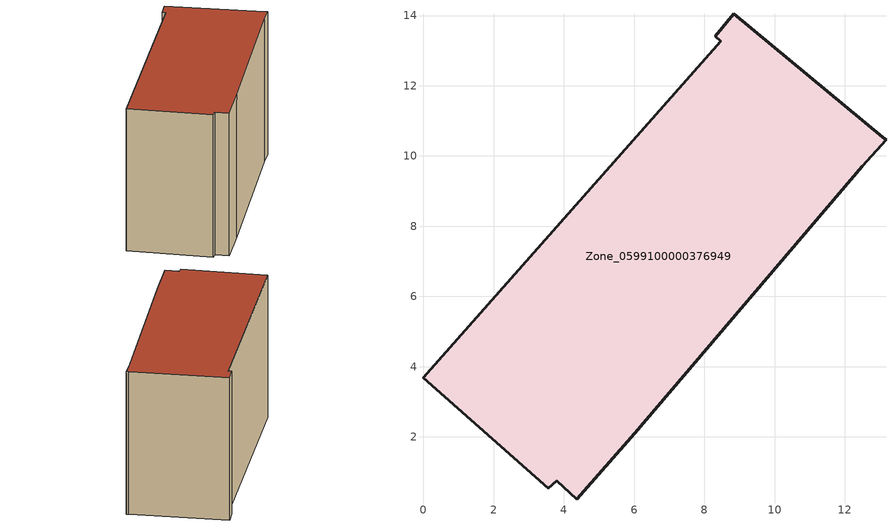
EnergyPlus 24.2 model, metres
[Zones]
Zone_0599100000376949
 floor ground (C_G): 8.84,14.05 13.09,10.54 13.17,10.46 12.5,9.7 6.02,2.1 4.36,0.22 3.79,0.75 3.56,0.54 0,3.68 8.47,13.27 8.31,13.41 z0
 wall outside (C_F): 8.84,14.05 8.31,13.41 8.47,13.27 0,3.68 3.56,0.54 3.79,0.75 4.36,0.22 6.02,2.1 12.5,9.7 13.17,10.46 13.09,10.54 8.84,14.05 z0:8.41
 roof outside (C_R): 13.09,10.54 8.84,14.05 8.31,13.41 8.47,13.27 0,3.68 3.56,0.54 3.79,0.75 4.36,0.22 6.02,2.1 12.5,9.7 13.17,10.46 z8.41
[BUILDING]
Pand.0599100000376949: North Axis=0; Terrain=City; Loads Convergence Tolerance Value=0.04; Temperature Convergence Tolerance Value=0.4; Solar Distribution=FullExterior; Maximum Number of Warmup Days=25; Minimum Number of Warmup Days=1
[Site:Location]
Rotterdam.The.Hague.AP_ZH_NLD Design_Conditions: Latitude=51.96; Longitude=4.45; Time Zone=1; Elevation=-4.5
[SITE:GROUNDTEMPERATURE:BUILDINGSURFACE]
18, 18, 18, 18, 18, 18, 18, 18, 18, 18, 18, 18
[MATERIAL] Thermal Absorptance=0.9; Solar Absorptance=0.7; Visible Absorptance=0.7
Name | Roughness | Thickness | Conductivity | Density | Specific Heat
G.TI.1992-2005 | MediumSmooth | 0.15 | 0.06 | 540 | 1210
F.TI.1992-2005 | Rough | 0.3 | 0.12 | 1920 | 840
R.TI.1992-2005 | MediumRough | 0.2 | 0.08 | 1500 | 1000
[CONSTRUCTION]
C_G: G.TI.1992-2005
C_F: F.TI.1992-2005
C_R: R.TI.1992-2005
[ZONE]
Zone_0599100000376949: Type=1; Multiplier=1; Ceiling Height=Autocalculate; Volume=Autocalculate; Floor Area=autocalculate; Part of Total Floor Area=Yes
[ZONEINFILTRATION:DESIGNFLOWRATE]
Infil_Zone_0599100000376949: Zone or ZoneList or Space or SpaceList=Zone_0599100000376949; Schedule=AlwaysOn; Design Flow Rate Calculation Method=Flow/Area; Flow Rate per Floor Area=0.0015; Constant Term Coefficient=1; Temperature Term Coefficient=0; Velocity Term Coefficient=0; Velocity Squared Term Coefficient=0
[HVACTEMPLATE:ZONE:IDEALLOADSAIRSYSTEM]
Zone_0599100000376949: Maximum Heating Supply Air Temperature=50; Minimum Cooling Supply Air Temperature=13; Maximum Heating Supply Air Humidity Ratio=0.0156; Minimum Cooling Supply Air Humidity Ratio=0.0077; Heating Limit=NoLimit; Cooling Limit=NoLimit; Dehumidification Control Type=ConstantSensibleHeatRatio; Cooling Sensible Heat Ratio=0.7; Dehumidification Setpoint=60; Humidification Control Type=None; Humidification Setpoint=30; Outdoor Air Method=None; Outdoor Air Flow Rate per Person=0.00944; Outdoor Air Flow Rate per Zone Floor Area=0; Outdoor Air Flow Rate per Zone=0; Demand Controlled Ventilation Type=None; Outdoor Air Economizer Type=NoEconomizer; Heat Recovery Type=None; Sensible Heat Recovery Effectiveness=0.7; Latent Heat Recovery Effectiveness=0.65
[ZONECONTROL:THERMOSTAT]
ThermostatControl_Zone_0599100000376949: Zone or ZoneList=Zone_0599100000376949; Control Type Schedule=DualSetpointControlType; Control 1=Thermostat_Zone_0599100000376949; Temperature Difference Between Cutout And Setpoint=0
[THERMOSTATSETPOINT:DUALSETPOINT]
Thermostat_Zone_0599100000376949: Heating Setpoint Temperature Schedule=HeatingSetpoint_Zone_0599100000376949; Cooling Setpoint Temperature Schedule=CoolingSetpoint_Zone_0599100000376949
[SCHEDULE:COMPACT]
HeatingSetpoint_Zone_0599100000376949: Through: 12/31, For: AllDays, Until: 24:00, 21
CoolingSetpoint_Zone_0599100000376949: Through: 12/31, For: AllDays, Until: 24:00, 24
DualSetpointControlType: Through: 12/31, For: AllDays, Until: 24:00, 4
AlwaysOn: Through: 12/31, For: AllDays, Until: 24:00, 1
